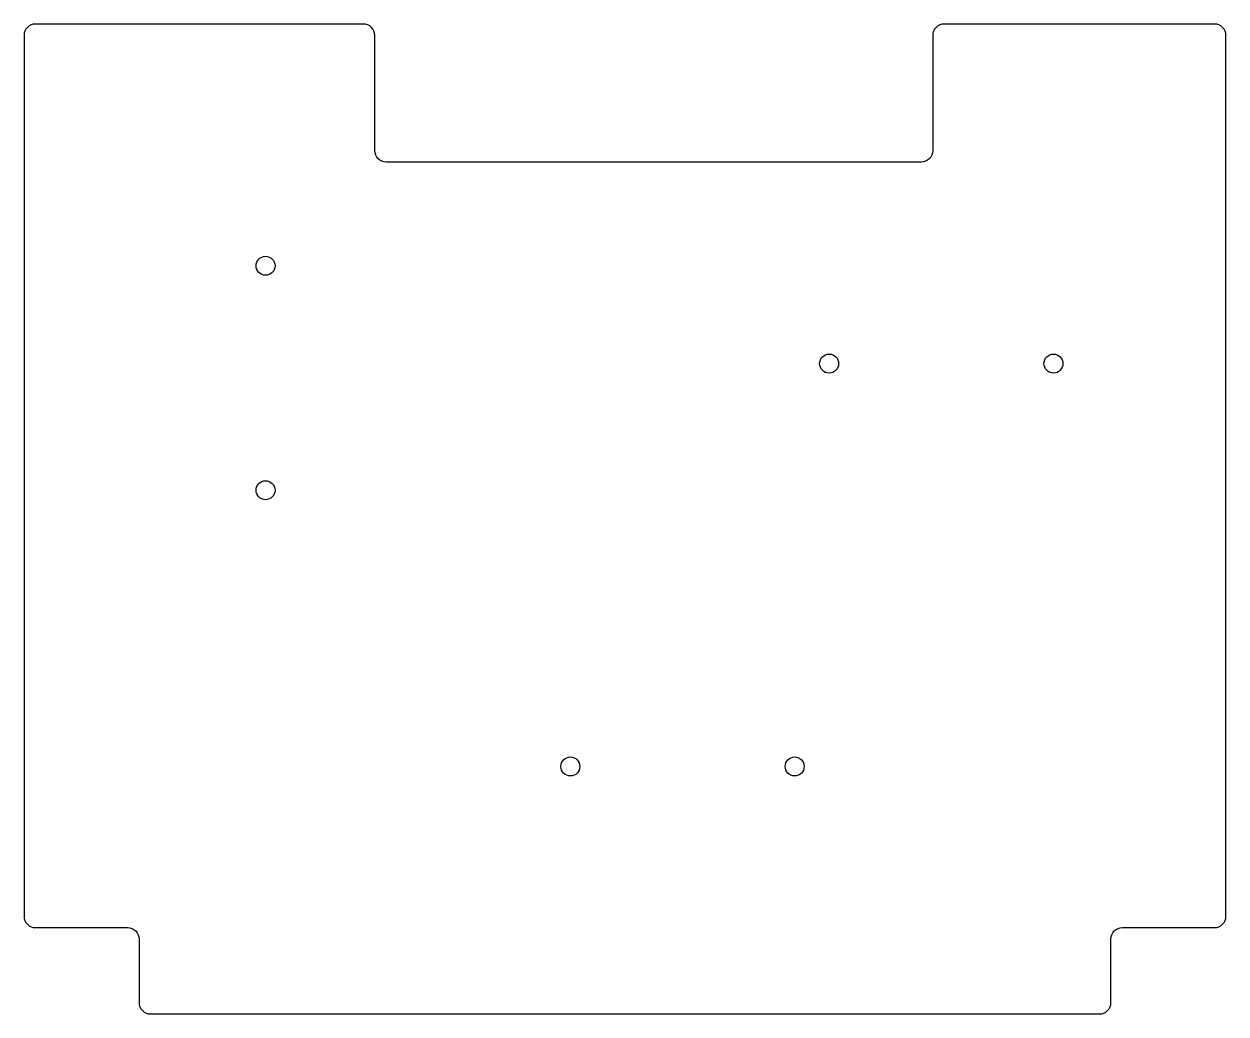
# Model space of a CAD drawing. Header units: millimetres. Extents: x 0 to 209, y 0 to 172.
import ezdxf

# ---------------------------------------------------------------- set-up
doc = ezdxf.new("R2010")
doc.units = ezdxf.units.MM
doc.layers.get('0').update_dxf_attribs({"linetype": 'CONTINUOUS'})

msp = doc.modelspace()

# ---------------------------------------------------------------- linework, layer by layer
msp.add_lwpolyline([(160, 172, 0.414214), (158, 170), (158, 150, -0.414214), (156, 148), (63, 148, -0.414214), (61, 150), (61, 170, 0.414214), (59, 172), (2, 172, 0.414214), (0, 170), (0, 17, 0.414214), (2, 15), (18, 15, -0.414214), (20, 13), (20, 2, 0.414214), (22, 0), (187, 0, 0.414214), (189, 2), (189, 13, -0.414214), (191, 15), (207, 15, 0.414214), (209, 17), (209, 170, 0.414214), (207, 172)], format="xyb", close=True)
for centre in [(42, 130), (140, 113), (179, 113), (42, 91), (95, 43), (134, 43)]:
    msp.add_circle(centre, 1.65)

doc.saveas('drawing.dxf')
